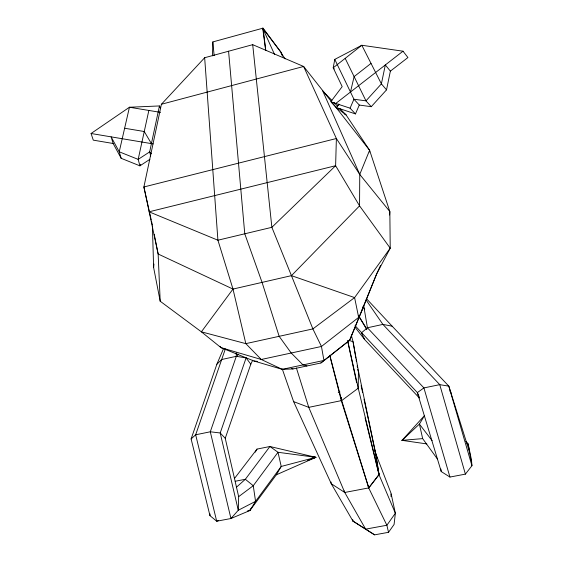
<?xml version="1.0" encoding="UTF-8"?>
<svg xmlns="http://www.w3.org/2000/svg" width="563" height="563" viewBox="0 0 563 563"><rect width="100%" height="100%" fill="white"/><g stroke="black" fill="none" stroke-linecap="round" stroke-linejoin="round"><path stroke-width="0.84" d="M339.925 108.624L346.062 114.908L369.602 150.272L359.757 174.424L359.56 205.854L390.222 248.184L376.563 274.146L349.637 340.291L320.875 362.987L293.013 368.934L282.232 369.342L253.948 360.989L221.013 347.652L201.378 331.832L160.188 301.226L153.622 267.531L152.432 226.868M329.805 355.274L341.713 400.553L368.821 487.889L379.082 474.546L358.23 388.21L358.434 370.996L353.064 341.755L351.277 335.076M212.462 55.857L212.835 41.922L263.02 28.15L281.5 52.964L281.88 54.639M191.117 438.943L195.664 434.791L210.295 431.786L220.203 432.982L225.242 438.288L238.656 496.643L238.283 510.247L230.943 518.523L216.699 521.218L209.957 515.645L191.117 438.943L216.861 364.254L223.673 348.279M282.239 368.892L293.612 401.623L331.262 483.73L352.931 521.078L374.599 534.85L388.526 532.317L386.872 525.251L368.695 487.91L341.298 400.638L341.424 397.372M209.957 515.645L210.041 513.942M389.603 215.01L389.842 211.575L369.602 150.272L333 103.557M153.622 267.531L153.952 264.054M334.774 59.389L353.944 99.236L359.285 105.056L371.242 106.696L386.521 89.869L390.384 71.128L407.929 57.546L403.017 51.198L361.826 45.258L334.774 59.389L333.212 67.799L342.184 86.618L330.741 101.797M331.917 102.234L303.626 66.469L252.703 44.667L204.658 57.729L161.419 104.261L143.889 186.972L158.147 254.012L160.188 301.226M148.85 110.439L138.174 159.378L139.927 165.846L149.871 159.343M350.475 92.029L354.113 76.603L371.024 63.394M320.875 362.987L349.637 340.291L362.185 309.974L363.093 306.61M236.179 352.881L236.319 356.323L210.295 431.786L230.943 518.523L249.895 510.521L250.415 508.853M216.861 364.254L221.611 359.525L236.319 356.323L246.101 357.906L220.203 432.982L238.283 510.247L255.567 501.351L281.219 466.453L315.878 457.332L269.93 446.501L257.017 449.098L234.468 478.501M225.242 438.288L250.809 364.177L252.703 360.214M225.369 348.891L195.664 434.791L216.699 521.218L218.261 520.571M237.15 356.456L238.036 354.021M362.185 309.974L376.563 274.146L380.553 265.419M331.29 102.367L336.238 107.519L355.464 113.916L359.285 105.056M355.464 113.916L350.073 108.173L353.944 99.236L365.978 100.847L371.242 106.696M140.722 164.312L139.927 165.846L121.179 158.316L113.135 143.488L111.122 136.865L119.229 151.799L121.179 158.316M255.264 452.131L257.017 449.098M247.34 511.007L249.895 510.521L276.334 474.799L281.219 466.453L278.009 452.286L269.93 446.501L245.341 479.282L236.347 487.305M249.895 510.521L255.567 501.351L253.259 485.721L245.341 479.282L235.221 481.259M388.526 532.317L394.086 524.456L395.36 513.238L390.996 493.146L375.415 452.765L368.568 420.561M219.957 346.266L221.013 347.652L261.267 359.483L321.459 346.47L358.659 317.391L354.606 297.595L291.444 275.645L232.991 289.072L201.378 331.832L245.827 343.641L312.88 328.912L354.606 297.595L390.222 248.184L389.842 211.575L359.757 174.424L336.378 138.512L303.626 66.469L161.419 104.261M337.265 106.154L338.813 104.099M331.016 481.991L331.262 483.73L344.739 492.47L368.695 487.91L379.082 474.546L375.535 452.736L358.434 370.996M355.056 325.639L417.352 392.601L441.237 471.576L449.95 477.058L465.397 474.13L471.935 465.728L471.484 459.999L468.135 443.961L465.882 441.293M339.207 104.289L336.238 107.519L346.062 114.908L344.598 113.944M204.658 57.729L217.916 240.211L232.991 289.072L245.827 343.641L261.267 359.483L282.232 369.342L323.936 360.433L321.459 346.47L312.88 328.912L291.444 275.645L359.56 205.854L335.618 165.719L336.378 138.512L143.889 186.972L151.25 220.049M335.773 103.458L403.017 51.198M403.425 439.288L402.031 440.35L426.845 443.925M293.612 401.623L308.756 407.345L341.713 400.553L358.23 388.21L347.631 340.664L356.548 382.34M238.656 496.643L253.259 485.721L278.009 452.286L315.878 457.332L276.334 474.799M113.135 143.488L93.282 140.145L91.065 133.501L129.441 107.244L159.449 105.943L160.624 108.216M403.601 439.583L402.031 440.35L403.777 440.407M307.679 460.457L315.878 457.332L314.147 457.093M265.68 50.501L262.724 28.234L281.5 52.964L281.711 54.702M312.472 458.134L315.878 457.332L314.133 457.339M338.25 392.355L339.939 392.003M357.822 388.294L358.23 388.21M403.748 440.09L402.031 440.35L424.586 415.473L419.4 424.101L402.031 440.35L422.665 438.619L437.571 459.218M253.948 360.989L257.425 361.39M310.685 456.607L312.416 456.853M160.568 112.375L129.441 107.244L119.229 151.799L138.174 159.378L149.659 151.897L159.449 105.943L159.822 107.646M124.627 128.244L144.255 131.517L151.426 143.621M91.065 133.501L153.157 143.91M419.301 397.119L417.352 392.601L423.911 387.914L439.752 384.656L448.831 386.155L471.935 465.728L469.549 452.096L448.831 386.155L392.158 326.195L382.903 324.401L367.428 327.772L361.404 332.874L364.697 339.602L419.351 397.985M306.905 365.964L303.007 364.901L291.205 353.008L279.157 336.322L262.069 282.394L244.764 233.793L228.578 51.226M291.353 368.441L293.013 368.934M331.459 102.037L350.073 108.173M349.046 340.369L353.064 341.755L355.844 358.138M232.991 289.072L158.147 254.012L154.248 234.475M352.579 519.417L352.931 521.078L374.599 534.85M466.755 442.954L468.135 443.961L469.549 452.096M331.952 100.446L322.747 91.016L359.757 174.424M333.789 102.332L337.469 106.104M151.433 153.741L149.659 151.897L150.68 155.972M449.823 391.025L451.026 392.298M366.436 298.657L392.158 326.195M334.295 68.996L333.212 67.799L361.826 45.258L381.39 83.845L386.521 89.869M363.086 306.997L364.775 309.024M390.384 71.128L385.324 64.949L381.39 83.845L365.978 100.847L345.189 58.369M355.169 327.399L364.697 339.602M432.11 440.653L419.4 424.101L422.665 438.619M246.101 357.906L250.809 364.177M366.098 299.995L382.903 324.401L439.752 384.656L465.397 474.13M281.599 54.717L281.211 53.042L285.089 58.841M358.715 315.913L366.844 329.144M359.11 316.737L366.696 329.376M296.405 367.991L308.756 407.345L344.739 492.47L365.64 529.143L386.872 525.251L395.36 513.238L378.955 474.567L365.091 417.964M262.724 28.234L274.505 54.365M281.211 53.042L282.605 56.209M291.444 275.645L271.866 227.318L252.703 44.667M374.613 450.28L377.147 458.015M344.127 490.83L344.739 492.47M449.95 477.058L423.911 387.914L367.428 327.772L363.67 305.519M368.223 486.221L368.695 487.91M368.35 486.2L368.8 487.776M329.763 355.471L341.298 400.638M151.63 221.745L152.383 225.137M361.122 385.578L362.579 392.404M364.029 399.23L368.202 418.851M352.572 519.375L352.931 521.078M356.14 359.863L356.428 361.594M357.16 365.901L357.456 367.625M357.744 369.356L358.04 371.08M378.955 474.567L375.535 452.736L375.598 454.158M440.857 469.021L441.237 471.576M263.02 28.15L265.799 50.466M212.835 41.922L214.137 55.638M369.602 150.272L369.687 152.017M391.011 494.004L391.039 496.601M335.618 165.719L271.866 227.318L217.916 240.211L149.061 211.808L335.618 165.719"/></g></svg>
